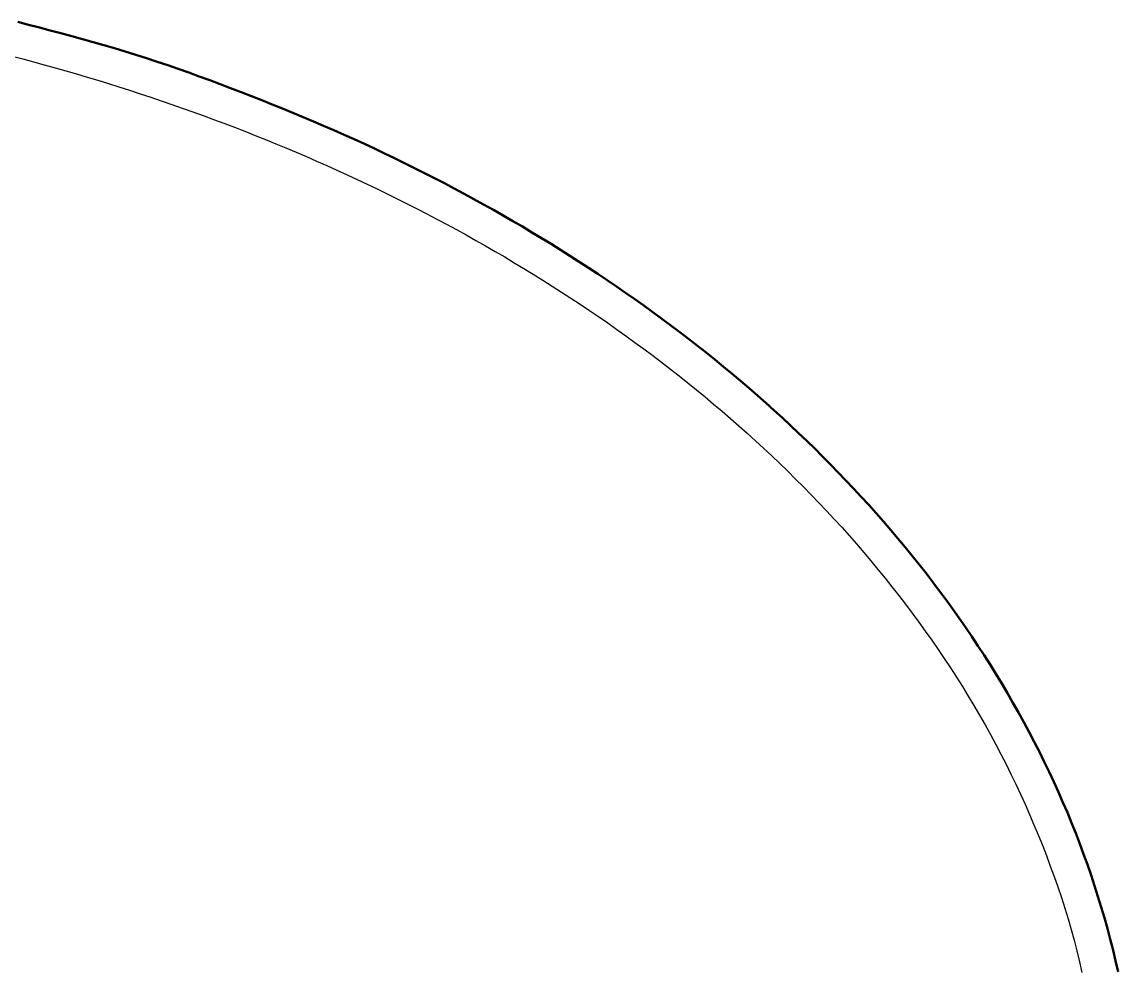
# Model space of a CAD drawing. Header units: millimetres. Extents: x 0 to 420, y 0 to 297.
# Drawn here: x 165.85 to 175.71, y 236.99 to 245.53 of the extents above; entities that cross this region are included whole.
import ezdxf

# ---------------------------------------------------------------- set-up
doc = ezdxf.new("R2010")
doc.units = ezdxf.units.MM
doc.linetypes.add('ISO02-TRAZOS', pattern=[3.75, 3, -0.75])
doc.layers.add('01-VISIBLE', color=7, linetype='CONTINUOUS', lineweight=50)
doc.layers.add('02-OCULTA', color=4, linetype='ISO02-TRAZOS', lineweight=25)

msp = doc.modelspace()

# ---------------------------------------------------------------- linework, layer by layer
at = {"layer": '01-VISIBLE'}
msp.add_lwpolyline([(175.7126, 236.9825), (175.6903, 237.0803), (175.6669, 237.1778), (175.6422, 237.2751), (175.6163, 237.372), (175.5893, 237.4687), (175.5611, 237.5649), (175.5317, 237.6609), (175.5012, 237.7565), (175.4696, 237.8517), (175.4368, 237.9465), (175.4028, 238.0409), (175.3678, 238.1349), (175.3317, 238.2285), (175.2944, 238.3217), (175.2561, 238.4144), (175.2168, 238.5067), (175.1763, 238.5985), (175.1349, 238.6899), (175.0924, 238.7808), (175.0488, 238.8712), (175.0043, 238.9611), (174.9588, 239.0505), (174.9123, 239.1394), (174.8648, 239.2278), (174.8164, 239.3156), (174.767, 239.403), (174.7167, 239.4898), (174.6655, 239.5761), (174.6134, 239.6618), (174.5603, 239.747), (174.5065, 239.8316), (174.4517, 239.9157), (174.3961, 239.9992), (174.3397, 240.0822), (174.2825, 240.1646), (174.2244, 240.2464), (174.1656, 240.3277), (174.106, 240.4084), (174.0456, 240.4885), (173.9844, 240.5681), (173.9225, 240.647), (173.8598, 240.7253), (173.7964, 240.8031), (173.7323, 240.8803), (173.6675, 240.9568), (173.602, 241.0328), (173.5357, 241.1082), (173.4689, 241.183), (173.4013, 241.2572), (173.3331, 241.3308), (173.2643, 241.4038), (173.1948, 241.4762), (173.1248, 241.548), (173.0541, 241.6192), (172.9828, 241.6898), (172.9109, 241.7598), (172.8385, 241.8292), (172.7654, 241.898), (172.6918, 241.9662), (172.6177, 242.0338), (172.543, 242.1008), (172.4678, 242.1672), (172.3921, 242.233), (172.3158, 242.2982), (172.2391, 242.3628), (172.1618, 242.4269), (172.0841, 242.4903), (172.0059, 242.5531), (171.9272, 242.6154), (171.848, 242.677), (171.7684, 242.7381), (171.6883, 242.7985), (171.6078, 242.8584), (171.5269, 242.9177), (171.4455, 242.9764), (171.3638, 243.0345), (171.2816, 243.0921), (171.199, 243.149), (171.116, 243.2054), (171.0326, 243.2612), (170.9488, 243.3164), (170.8647, 243.3711), (170.7802, 243.4252), (170.6953, 243.4787), (170.6101, 243.5316), (170.5245, 243.5839), (170.4385, 243.6357), (170.3523, 243.687), (170.2657, 243.7376), (170.1788, 243.7878), (170.0915, 243.8373), (170.004, 243.8863), (169.9161, 243.9347), (169.8279, 243.9826), (169.7395, 244.03), (169.6508, 244.0769), (169.5618, 244.1232), (169.4725, 244.1689), (169.3829, 244.2141), (169.293, 244.2587), (169.2029, 244.3027), (169.1124, 244.3461), (169.0217, 244.389), (168.9307, 244.4313), (168.8395, 244.473), (168.7479, 244.5141), (168.6562, 244.5547), (168.5642, 244.5948), (168.472, 244.6343), (168.3795, 244.6733), (168.2869, 244.7118), (168.194, 244.7498), (168.101, 244.7874), (168.0078, 244.8245), (167.9144, 244.8612), (167.8209, 244.8976), (167.7272, 244.9335), (167.6334, 244.9689), (167.5394, 245.004), (167.4452, 245.0387), (167.3509, 245.0728), (167.2563, 245.1063), (167.1615, 245.1391), (167.0664, 245.1711), (166.971, 245.2024), (166.8755, 245.2329), (166.7796, 245.2626), (166.6836, 245.2916), (166.5874, 245.32), (166.4909, 245.3477), (166.3943, 245.3748), (166.2976, 245.4015), (166.2007, 245.4276), (166.1038, 245.4534), (166.0067, 245.4789), (165.9096, 245.5041), (165.8125, 245.5291)], dxfattribs=at)
at = {"layer": '02-OCULTA'}
msp.add_lwpolyline([(165.7611, 245.221), (165.8579, 245.1957), (165.9546, 245.1698), (166.0511, 245.1434), (166.1475, 245.1166), (166.2437, 245.0892), (166.3398, 245.0613), (166.4357, 245.0329), (166.5315, 245.004), (166.6271, 244.9746), (166.7226, 244.9447), (166.8179, 244.9143), (166.913, 244.8833), (167.008, 244.8519), (167.1028, 244.8199), (167.1974, 244.7874), (167.2919, 244.7543), (167.3861, 244.7208), (167.4802, 244.6867), (167.5741, 244.6521), (167.6677, 244.617), (167.7612, 244.5814), (167.8545, 244.5452), (167.9476, 244.5085), (168.0404, 244.4713), (168.1331, 244.4335), (168.2255, 244.3952), (168.3177, 244.3564), (168.4097, 244.317), (168.5014, 244.2771), (168.5929, 244.2366), (168.6842, 244.1956), (168.7752, 244.1541), (168.8659, 244.112), (168.9565, 244.0693), (169.0467, 244.0261), (169.1367, 243.9824), (169.2264, 243.9381), (169.3158, 243.8932), (169.405, 243.8478), (169.4938, 243.8019), (169.5824, 243.7554), (169.6707, 243.7083), (169.7586, 243.6606), (169.8463, 243.6124), (169.9337, 243.5636), (170.0207, 243.5143), (170.1074, 243.4643), (170.1938, 243.4139), (170.2798, 243.3628), (170.3655, 243.3111), (170.4508, 243.2589), (170.5358, 243.2061), (170.6204, 243.1527), (170.7046, 243.0988), (170.7885, 243.0442), (170.872, 242.9891), (170.9551, 242.9333), (171.0378, 242.877), (171.1201, 242.8201), (171.2019, 242.7626), (171.2834, 242.7045), (171.3644, 242.6458), (171.445, 242.5865), (171.5251, 242.5266), (171.6048, 242.4661), (171.684, 242.4051), (171.7628, 242.3434), (171.8411, 242.2811), (171.9189, 242.2182), (171.9962, 242.1546), (172.073, 242.0905), (172.1493, 242.0258), (172.225, 241.9605), (172.3003, 241.8945), (172.375, 241.828), (172.4491, 241.7608), (172.5227, 241.693), (172.5957, 241.6246), (172.6682, 241.5556), (172.7401, 241.486), (172.8113, 241.4158), (172.882, 241.345), (172.952, 241.2735), (173.0214, 241.2014), (173.0901, 241.1287), (173.1582, 241.0554), (173.2256, 240.9815), (173.2923, 240.9069), (173.3583, 240.8318), (173.4237, 240.756), (173.4883, 240.6796), (173.5522, 240.6027), (173.6154, 240.5251), (173.6778, 240.4469), (173.7394, 240.3681), (173.8003, 240.2887), (173.8604, 240.2087), (173.9197, 240.1282), (173.9782, 240.047), (174.0359, 239.9652), (174.0927, 239.8829), (174.1487, 239.8), (174.2039, 239.7165), (174.2581, 239.6324), (174.3115, 239.5478), (174.3639, 239.4626), (174.4154, 239.3769), (174.466, 239.2905), (174.5156, 239.2037), (174.5643, 239.1162), (174.6119, 239.0283), (174.6586, 238.9398), (174.7042, 238.8507), (174.7488, 238.7612), (174.7925, 238.6712), (174.8349, 238.5806), (174.8761, 238.4894), (174.9163, 238.3978), (174.9555, 238.3057), (174.9938, 238.2133), (175.0311, 238.1205), (175.0675, 238.0273), (175.1029, 237.9337), (175.1373, 237.8397), (175.1704, 237.7454), (175.2024, 237.6506), (175.233, 237.5553), (175.2623, 237.4596), (175.29, 237.3635), (175.3163, 237.267), (175.3411, 237.1701), (175.3644, 237.0728), (175.3861, 236.9751)], dxfattribs=at)

doc.saveas('drawing.dxf')
